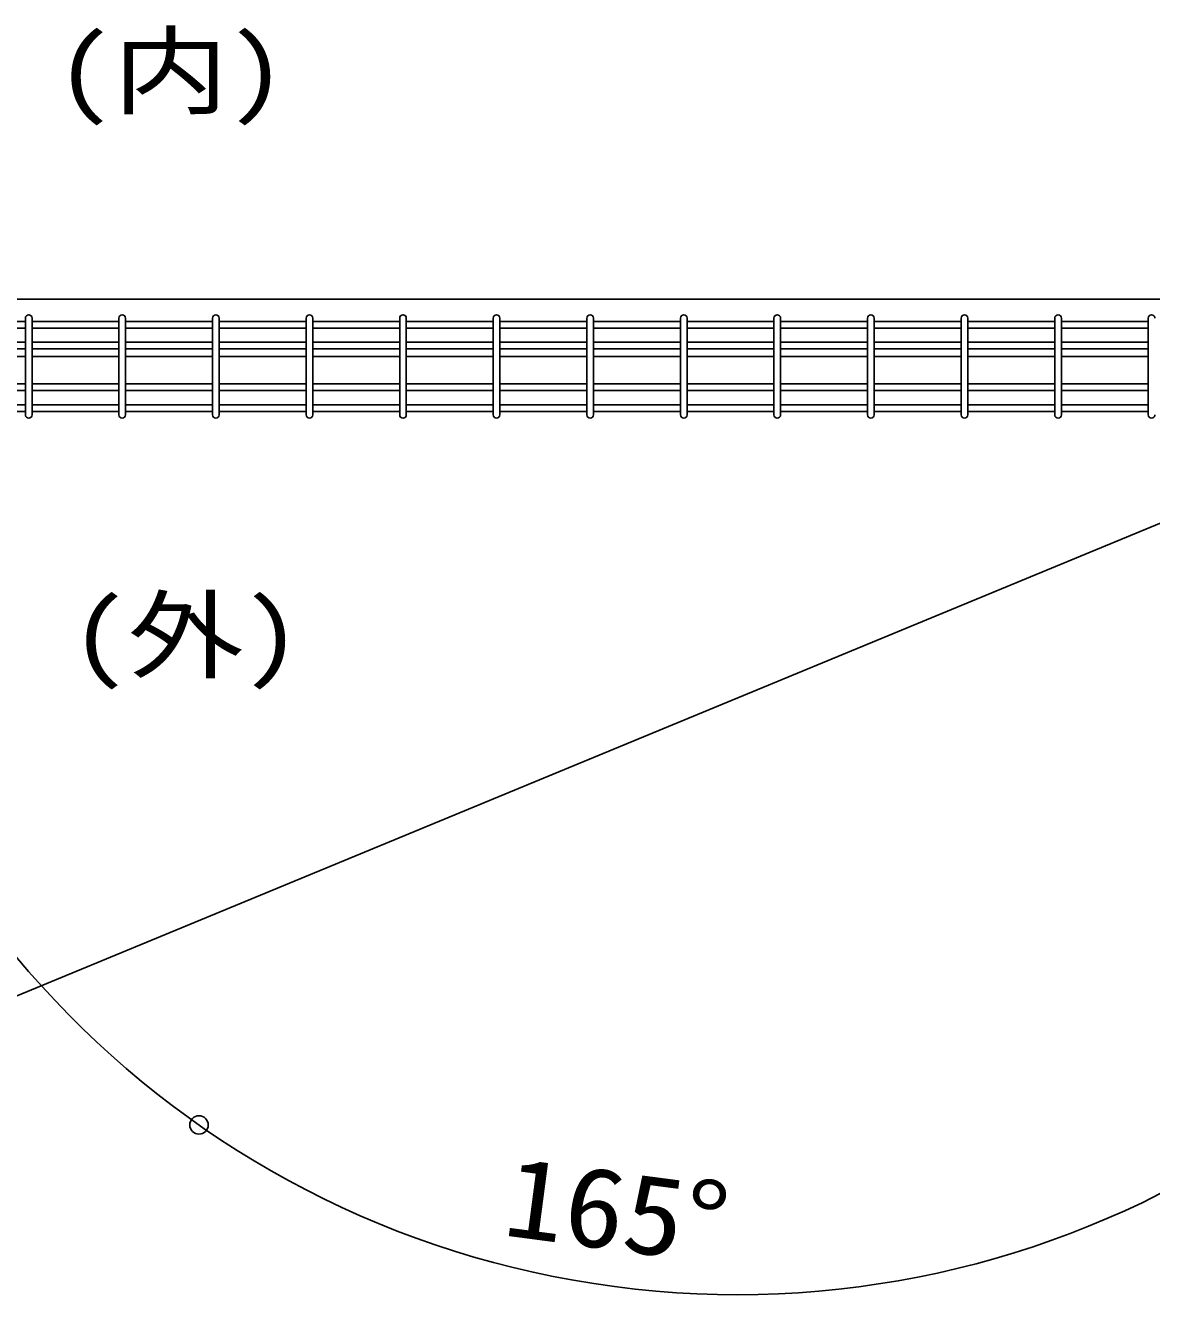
# Model space of a CAD drawing. Units: millimetres, scale not verified. Extents: x -6312 to 6312, y -4455 to 4455.
# Drawn here: x 1711 to 2322, y 2605 to 3293 of the extents above; entities that cross this region are included whole.
import ezdxf
from ezdxf.enums import TextEntityAlignment as Align

# ---------------------------------------------------------------- set-up
doc = ezdxf.new("R2010")
doc.units = ezdxf.units.MM
doc.header["$LTSCALE"] = 20
doc.header["$PDMODE"] = 32
doc.header["$PDSIZE"] = 10
for name, color, linetype, lineweight in [('0-2_0', 7, 'Continuous', 25), ('0-4_LAYER05', 4, 'Continuous', 25), ('0-D_LAYER12', 3, 'Continuous', 25)]:
    doc.layers.add(name, color=color, linetype=linetype, lineweight=lineweight)
doc.layers.add('0-3_DEFPOINTS', color=7, linetype='Continuous')
doc.styles.add('ＭＳ ゴシック', font='')
doc.styles.get('ＭＳ ゴシック').set_extended_font_data('MS Gothic')

msp = doc.modelspace()

# ---------------------------------------------------------------- linework, layer by layer
at = {"layer": '0-2_0'}
for p, q in [((2407.65, 3144.48), (1576.15, 3144.48)), ((1710.87, 3113.48), (1663.7, 3113.48)), ((1761.64, 3113.48), (1714.47, 3113.48)), ((1812.41, 3113.48), (1765.24, 3113.48)), ((1863.18, 3113.48), (1816.01, 3113.48)), ((1913.95, 3113.48), (1866.78, 3113.48)), ((1964.72, 3113.48), (1917.55, 3113.48)), ((2015.49, 3113.48), (1968.32, 3113.48)), ((2066.25, 3113.48), (2019.09, 3113.48)), ((2117.02, 3113.48), (2069.85, 3113.48)), ((2167.79, 3113.48), (2120.62, 3113.48)), ((2218.56, 3113.48), (2171.39, 3113.48)), ((2269.33, 3113.48), (2222.16, 3113.48)), ((2320.1, 3113.48), (2272.93, 3113.48)), ((2465.85, 3080.68), (1612.54, 2727.9))]:
    msp.add_line(p, q, dxfattribs=at)
at = {"layer": '0-2_0', "color": 2}
msp.add_arc((2096.94, 3113.48), 508.87, 184.22327, 340.77673, dxfattribs=at)
at = {"layer": '0-3_DEFPOINTS'}
msp.add_point((1805.06, 2696.64), dxfattribs=at)
at = {"layer": '0-4_LAYER05', "color": 3}
for p, q in [((1710.87, 3132.48), (1663.7, 3132.48)), ((1710.87, 3081.88), (1710.87, 3134.28)), ((1714.47, 3081.88), (1714.47, 3134.28)), ((1761.64, 3132.48), (1714.47, 3132.48)), ((1761.64, 3081.88), (1761.64, 3134.28)), ((1765.24, 3081.88), (1765.24, 3134.28)), ((1812.41, 3132.48), (1765.24, 3132.48)), ((1812.41, 3081.88), (1812.41, 3134.28)), ((1816.01, 3081.88), (1816.01, 3134.28)), ((1863.18, 3132.48), (1816.01, 3132.48)), ((1863.18, 3081.88), (1863.18, 3134.28)), ((1866.78, 3081.88), (1866.78, 3134.28)), ((1913.95, 3132.48), (1866.78, 3132.48)), ((1913.95, 3081.88), (1913.95, 3134.28)), ((1917.55, 3081.88), (1917.55, 3134.28)), ((1964.72, 3132.48), (1917.55, 3132.48)), ((1964.72, 3081.88), (1964.72, 3134.28)), ((1968.32, 3081.88), (1968.32, 3134.28)), ((2015.49, 3132.48), (1968.32, 3132.48)), ((2015.49, 3081.88), (2015.49, 3134.28)), ((2019.09, 3081.88), (2019.09, 3134.28)), ((2066.25, 3132.48), (2019.09, 3132.48)), ((2066.25, 3081.88), (2066.25, 3134.28)), ((2069.85, 3081.88), (2069.85, 3134.28)), ((2117.02, 3132.48), (2069.85, 3132.48)), ((2117.02, 3081.88), (2117.02, 3134.28)), ((2120.62, 3081.88), (2120.62, 3134.28)), ((2167.79, 3132.48), (2120.62, 3132.48)), ((2167.79, 3081.88), (2167.79, 3134.28)), ((2171.39, 3081.88), (2171.39, 3134.28)), ((2218.56, 3132.48), (2171.39, 3132.48)), ((2218.56, 3081.88), (2218.56, 3134.28)), ((2222.16, 3081.88), (2222.16, 3134.28)), ((2269.33, 3132.48), (2222.16, 3132.48)), ((2269.33, 3081.88), (2269.33, 3134.28)), ((2272.93, 3081.88), (2272.93, 3134.28)), ((2320.1, 3132.48), (2272.93, 3132.48)), ((2320.1, 3081.88), (2320.1, 3134.28)), ((1710.87, 3128.88), (1663.7, 3128.88)), ((1761.64, 3128.88), (1714.47, 3128.88)), ((1812.41, 3128.88), (1765.24, 3128.88)), ((1863.18, 3128.88), (1816.01, 3128.88)), ((1913.95, 3128.88), (1866.78, 3128.88)), ((1964.72, 3128.88), (1917.55, 3128.88)), ((2015.49, 3128.88), (1968.32, 3128.88)), ((2066.25, 3128.88), (2019.09, 3128.88)), ((2117.02, 3128.88), (2069.85, 3128.88)), ((2167.79, 3128.88), (2120.62, 3128.88)), ((2218.56, 3128.88), (2171.39, 3128.88)), ((2269.33, 3128.88), (2222.16, 3128.88)), ((2320.1, 3128.88), (2272.93, 3128.88)), ((1710.87, 3121.18), (1663.7, 3121.18)), ((1761.64, 3121.18), (1714.47, 3121.18)), ((1812.41, 3121.18), (1765.24, 3121.18)), ((1863.18, 3121.18), (1816.01, 3121.18)), ((1913.95, 3121.18), (1866.78, 3121.18)), ((1964.72, 3121.18), (1917.55, 3121.18)), ((2015.49, 3121.18), (1968.32, 3121.18)), ((2066.25, 3121.18), (2019.09, 3121.18)), ((2117.02, 3121.18), (2069.85, 3121.18)), ((2167.79, 3121.18), (2120.62, 3121.18)), ((2218.56, 3121.18), (2171.39, 3121.18)), ((2269.33, 3121.18), (2222.16, 3121.18)), ((2320.1, 3121.18), (2272.93, 3121.18)), ((1710.87, 3117.58), (1663.7, 3117.58)), ((1761.64, 3117.58), (1714.47, 3117.58)), ((1812.41, 3117.58), (1765.24, 3117.58)), ((1863.18, 3117.58), (1816.01, 3117.58)), ((1913.95, 3117.58), (1866.78, 3117.58)), ((1964.72, 3117.58), (1917.55, 3117.58)), ((2015.49, 3117.58), (1968.32, 3117.58)), ((2066.25, 3117.58), (2019.09, 3117.58)), ((2117.02, 3117.58), (2069.85, 3117.58)), ((2167.79, 3117.58), (2120.62, 3117.58)), ((2218.56, 3117.58), (2171.39, 3117.58)), ((2269.33, 3117.58), (2222.16, 3117.58)), ((2320.1, 3117.58), (2272.93, 3117.58)), ((1710.87, 3098.58), (1663.7, 3098.58)), ((1761.64, 3098.58), (1714.47, 3098.58)), ((1812.41, 3098.58), (1765.24, 3098.58)), ((1863.18, 3098.58), (1816.01, 3098.58)), ((1913.95, 3098.58), (1866.78, 3098.58)), ((1964.72, 3098.58), (1917.55, 3098.58)), ((2015.49, 3098.58), (1968.32, 3098.58)), ((2066.25, 3098.58), (2019.09, 3098.58)), ((2117.02, 3098.58), (2069.85, 3098.58)), ((2167.79, 3098.58), (2120.62, 3098.58)), ((2218.56, 3098.58), (2171.39, 3098.58)), ((2269.33, 3098.58), (2222.16, 3098.58)), ((2320.1, 3098.58), (2272.93, 3098.58)), ((1710.87, 3094.98), (1663.7, 3094.98)), ((1761.64, 3094.98), (1714.47, 3094.98)), ((1812.41, 3094.98), (1765.24, 3094.98)), ((1863.18, 3094.98), (1816.01, 3094.98)), ((1913.95, 3094.98), (1866.78, 3094.98)), ((1964.72, 3094.98), (1917.55, 3094.98)), ((2015.49, 3094.98), (1968.32, 3094.98)), ((2066.25, 3094.98), (2019.09, 3094.98)), ((2117.02, 3094.98), (2069.85, 3094.98)), ((2167.79, 3094.98), (2120.62, 3094.98)), ((2218.56, 3094.98), (2171.39, 3094.98)), ((2269.33, 3094.98), (2222.16, 3094.98)), ((2320.1, 3094.98), (2272.93, 3094.98)), ((1710.87, 3087.28), (1663.7, 3087.28)), ((1761.64, 3087.28), (1714.47, 3087.28)), ((1812.41, 3087.28), (1765.24, 3087.28)), ((1863.18, 3087.28), (1816.01, 3087.28)), ((1913.95, 3087.28), (1866.78, 3087.28)), ((1964.72, 3087.28), (1917.55, 3087.28)), ((2015.49, 3087.28), (1968.32, 3087.28)), ((2066.25, 3087.28), (2019.09, 3087.28)), ((2117.02, 3087.28), (2069.85, 3087.28)), ((2167.79, 3087.28), (2120.62, 3087.28)), ((2218.56, 3087.28), (2171.39, 3087.28)), ((2269.33, 3087.28), (2222.16, 3087.28)), ((2320.1, 3087.28), (2272.93, 3087.28)), ((1710.87, 3083.68), (1663.7, 3083.68)), ((1761.64, 3083.68), (1714.47, 3083.68)), ((1812.41, 3083.68), (1765.24, 3083.68)), ((1863.18, 3083.68), (1816.01, 3083.68)), ((1913.95, 3083.68), (1866.78, 3083.68)), ((1964.72, 3083.68), (1917.55, 3083.68)), ((2015.49, 3083.68), (1968.32, 3083.68)), ((2066.25, 3083.68), (2019.09, 3083.68)), ((2117.02, 3083.68), (2069.85, 3083.68)), ((2167.79, 3083.68), (2120.62, 3083.68)), ((2218.56, 3083.68), (2171.39, 3083.68)), ((2269.33, 3083.68), (2222.16, 3083.68)), ((2320.1, 3083.68), (2272.93, 3083.68))]:
    msp.add_line(p, q, dxfattribs=at)
for centre, start, end in [((1712.67, 3134.28), 0, 180), ((1763.44, 3134.28), 0, 180), ((1814.21, 3134.28), 0, 180), ((1864.98, 3134.28), 0, 180), ((1915.75, 3134.28), 0, 180), ((1966.52, 3134.28), 0, 180), ((2017.29, 3134.28), 0, 180), ((2068.05, 3134.28), 0, 180), ((2118.82, 3134.28), 0, 180), ((2169.59, 3134.28), 0, 180), ((2220.36, 3134.28), 0, 180), ((2271.13, 3134.28), 0, 180), ((2321.9, 3134.28), 0, 180), ((1712.67, 3081.88), 180, 0), ((1763.44, 3081.88), 180, 0), ((1814.21, 3081.88), 180, 0), ((1864.98, 3081.88), 180, 0), ((1915.75, 3081.88), 180, 0), ((1966.52, 3081.88), 180, 0), ((2017.29, 3081.88), 180, 0), ((2068.05, 3081.88), 180, 0), ((2118.82, 3081.88), 180, 0), ((2169.59, 3081.88), 180, 0), ((2220.36, 3081.88), 180, 0), ((2271.13, 3081.88), 180, 0), ((2321.9, 3081.88), 180, 0)]:
    msp.add_arc(centre, 1.8, start, end, dxfattribs=at)

# ---------------------------------------------------------------- texts
at = {"layer": '0-2_0', "color": 3, "style": 'ＭＳ ゴシック', "width": 1.1}
msp.add_text('165°', height=43.3, rotation=352.5, dxfattribs=at).set_placement((1967.28, 2624.02), align=Align.BOTTOM_LEFT)
at = {"layer": '0-D_LAYER12', "color": 7, "style": 'ＭＳ ゴシック', "width": 1.2}
for s, p in [('(内)', (1726.94, 3237.52)), ('(外)', (1735.05, 2931.53))]:
    msp.add_text(s, height=38.42, dxfattribs=at).set_placement(p, align=Align.BOTTOM_LEFT)

doc.saveas('drawing.dxf')
